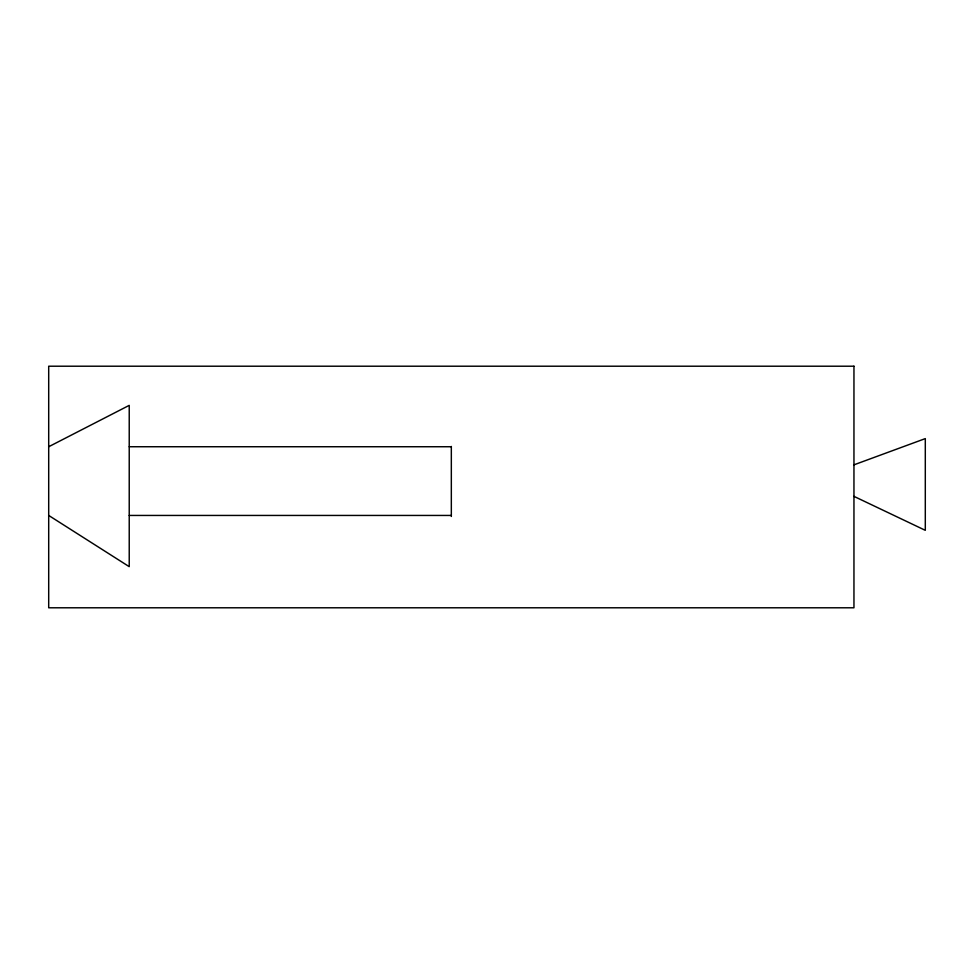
<?xml version="1.0" encoding="UTF-8"?>
<svg xmlns="http://www.w3.org/2000/svg" width="974" height="974" viewBox="0 0 974 974"><rect width="100%" height="100%" fill="white"/><g stroke="black" fill="none" stroke-linecap="round" stroke-linejoin="round"><path stroke-width="1.46" d="M48.7 446.737L129.225 405.367L129.225 566.661L48.7 515.441M853.954 464.841L925.3 438.604L925.3 530.319L853.954 496.363M129.225 446.737L451.327 446.737M129.225 515.441L451.327 515.441M451.327 446.445L451.327 516.451M853.954 366.212L48.7 366.212L48.7 607.788L853.954 607.788L853.954 366.212"/></g></svg>
